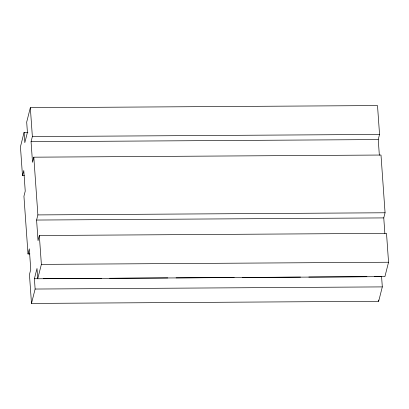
<?xml version="1.0" encoding="UTF-8"?>
<svg xmlns="http://www.w3.org/2000/svg" width="409" height="409" viewBox="0 0 409 409"><rect width="100%" height="100%" fill="white"/><g stroke="black" fill="none" stroke-linecap="round" stroke-linejoin="round"><path stroke-width="0.61" d="M27.919 132.347L24.09 132.373L20.45 146.765L22.485 175.63L24.397 175.614M379.347 155.18L378.243 139.571L379.547 134.433L377.512 105.568L30.332 107.71L26.692 122.102L27.418 132.404L24.816 142.675L24.09 132.373M22.485 175.63L23.783 170.492L25.235 191.095L23.937 196.228L28.001 253.963L29.918 253.953M384.864 233.513L383.765 217.905L385.063 212.772L380.999 155.037L33.819 157.179L32.516 162.317L31.064 141.713L32.367 136.58L30.332 107.71M28.001 253.963L29.305 248.825L30.757 269.429L29.453 274.567L31.488 303.432L378.668 301.29L382.308 286.898L381.582 276.596L374.562 276.642M31.488 303.432L35.128 289.04L34.402 278.739L37.004 268.468L37.73 278.769L384.91 276.627L388.55 262.235L386.515 233.37L39.336 235.512L38.037 240.65L36.585 220.047L37.884 214.914L33.819 157.179M37.73 278.769L41.37 264.383L39.336 235.512M32.367 136.58L379.547 134.433M31.064 141.713L378.243 139.571M37.884 214.914L385.063 212.772M36.585 220.047L383.765 217.905M41.37 264.383L388.55 262.235M34.402 278.739L37.597 278.718M43.339 278.682L101.417 278.325M109.709 278.273L167.787 277.916M176.085 277.864L234.163 277.506M242.455 277.455L300.533 277.097M308.831 277.046L366.904 276.689M35.128 289.04L382.308 286.898M378.581 300.032L378.668 301.29"/></g></svg>
